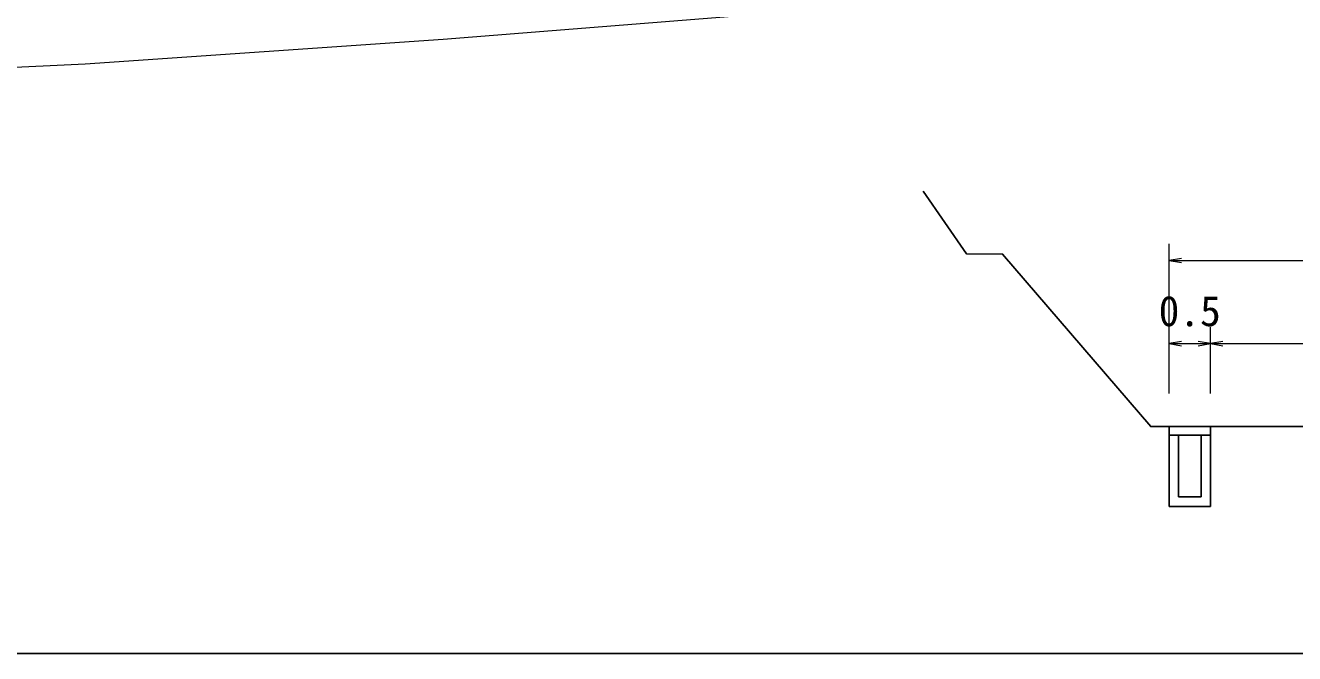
# Model space of a CAD drawing. Units: millimetres on the paper, enlarged 1000 times, with parts at other scales. Extents: x -23043849 to 100512, y -219615026 to 21267.
# Drawn here: x -22695996 to -22619529, y -219430026 to -219392192 of the extents above; entities that cross this region are included whole.
import ezdxf
from ezdxf.enums import TextEntityAlignment as Align

# ---------------------------------------------------------------- set-up
doc = ezdxf.new("R2010")
doc.units = ezdxf.units.MM
doc.header["$LTSCALE"] = 1000
for name, color, linetype, lineweight in [('M-BGD', 7, 'Continuous', 25), ('M-STR-HTXT', 7, 'Continuous', 13), ('M-TTL-BAND', 7, 'Continuous', 25)]:
    doc.layers.add(name, color=color, linetype=linetype, lineweight=lineweight)
doc.styles.add('ＭＳ ゴシック', font='')
doc.styles.get('ＭＳ ゴシック').set_extended_font_data('MS Gothic')

# ---------------------------------------------------------------- blocks, each defined once
blk = doc.blocks.new('open_arrow')
at = {"color": 0, "linetype": 'Continuous', "lineweight": -2}
blk.add_lwpolyline([(7.5, 1.25), (0, 0), (7.5, -1.25)], dxfattribs=at)

msp = doc.modelspace()

# ---------------------------------------------------------------- linework, layer by layer
at = {"layer": 'M-BGD'}
for p, q in [((-22627094, -219416357), (-22627094, -219421166)), ((-22624594, -219421166), (-22624594, -219416357)), ((-22627094, -219416867), (-22624594, -219416867)), ((-22626519, -219416867), (-22626519, -219420591)), ((-22625169, -219420591), (-22625169, -219416867)), ((-22627094, -219421166), (-22624594, -219421166)), ((-22626519, -219420591), (-22625169, -219420591))]:
    msp.add_line(p, q, dxfattribs=at)
msp.add_lwpolyline([(-22641908, -219402174), (-22639297, -219405941), (-22637122, -219405964), (-22628196, -219416357), (-22627094, -219416357), (-22624594, -219416357), (-22605288, -219416357), (-22605288, -219415236), (-22604594, -219415245), (-22604594, -219416357), (-22602094, -219416357), (-22584594, -219416357), (-22567094, -219416357), (-22564594, -219416357), (-22564594, -219415263), (-22563867, -219415263), (-22563867, -219416357), (-22544594, -219416357), (-22542094, -219416357), (-22540470, -219416357), (-22534496, -219407038), (-22532260, -219407073), (-22528905, -219401483)], dxfattribs=at)
at = {"layer": 'M-STR-HTXT'}
for p, q in [((-22627094, -219414357), (-22627094, -219405357)), ((-22627094, -219406357), (-22542094, -219406357)), ((-22627094, -219414357), (-22627094, -219410357)), ((-22624594, -219414357), (-22624594, -219410357)), ((-22624594, -219414357), (-22624594, -219410357)), ((-22627094, -219411357), (-22624594, -219411357)), ((-22624594, -219411357), (-22604594, -219411357))]:
    msp.add_line(p, q, dxfattribs=at)
msp.add_lwpolyline([(-22521703, -219374062), (-22577200, -219381787), (-22600828, -219385246), (-22625449, -219388429), (-22653404, -219391664), (-22670835, -219393052), (-22692394, -219394537), (-22708915, -219395302)], dxfattribs=at)
at = {"layer": 'M-TTL-BAND'}
msp.add_line((-23043849, -219430026), (-22504849, -219430026), dxfattribs=at)

# ---------------------------------------------------------------- block references
at = {"layer": 'M-STR-HTXT', "xscale": 100, "yscale": 100}
for p in [(-22627094, -219406357), (-22627094, -219411357), (-22624594, -219411357)]:
    msp.add_blockref('open_arrow', p, dxfattribs=at)
at = {"layer": 'M-STR-HTXT', "xscale": 100, "yscale": 100, "rotation": 180}
msp.add_blockref('open_arrow', (-22624594, -219411357), dxfattribs=at)

# ---------------------------------------------------------------- texts
at = {"layer": 'M-STR-HTXT', "style": 'ＭＳ ゴシック'}
msp.add_text('0.5', height=1833, dxfattribs=at).set_placement((-22627719, -219410857), align=Align.BOTTOM_LEFT)

doc.saveas('drawing.dxf')
